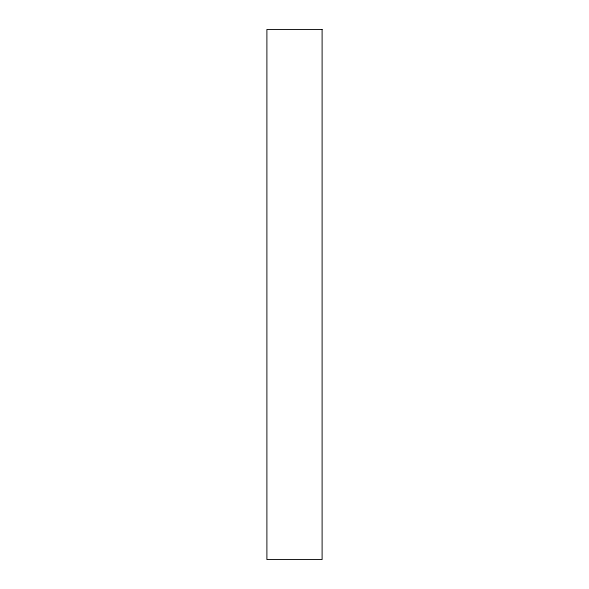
<?xml version="1.0" encoding="UTF-8"?>
<svg xmlns="http://www.w3.org/2000/svg" width="589" height="589" viewBox="0 0 589 589"><rect width="100%" height="100%" fill="white"/><g stroke="black" fill="none" stroke-linecap="round" stroke-linejoin="round"><path stroke-width="0.88" d="M322.109 29.45L266.891 29.45L266.891 559.55L322.109 559.55L322.109 29.45"/></g></svg>
